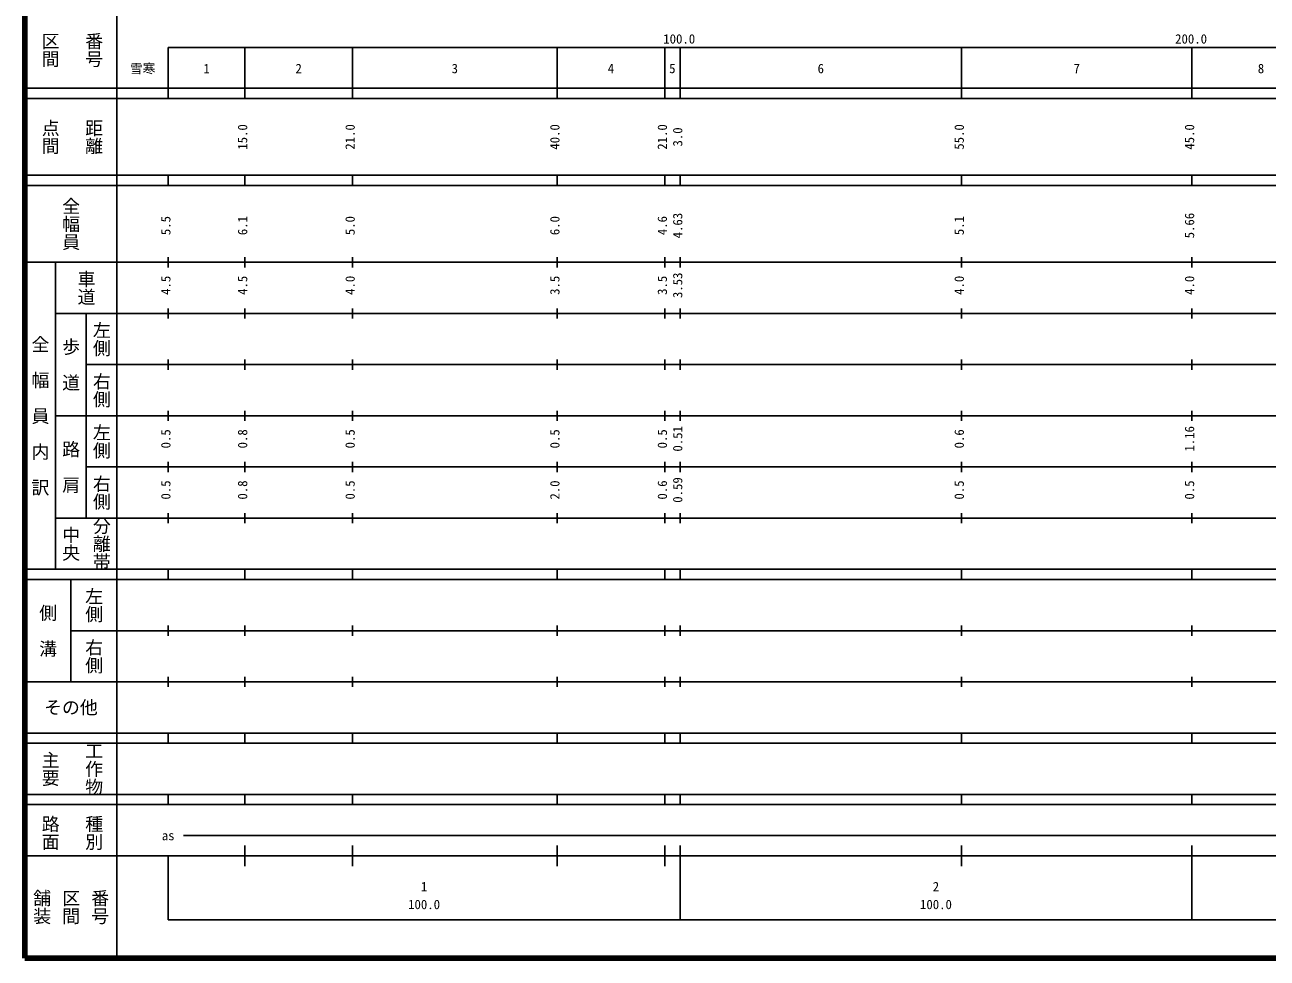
# Model space of a CAD drawing. Units: millimetres on the paper, enlarged 1000 times. Extents: x 40000 to 680000, y 20000 to 380000.
# Drawn here: x 40000 to 282705, y 20000 to 202409 of the extents above; entities that cross this region are included whole.
import ezdxf
from ezdxf.enums import TextEntityAlignment as Align

# ---------------------------------------------------------------- set-up
doc = ezdxf.new("R2010")
doc.units = ezdxf.units.MM
doc.header["$LTSCALE"] = 1000
doc.layers.add('M-TTL', color=2, linetype='Continuous', lineweight=140)
doc.layers.add('M-TTL-BAND', color=7, linetype='Continuous', lineweight=25)
doc.styles.add('@ＭＳ ゴシック', font='')
doc.styles.add('ＭＳ ゴシック', font='')
doc.styles.get('@ＭＳ ゴシック').set_extended_font_data('@MS Gothic')
doc.styles.get('ＭＳ ゴシック').set_extended_font_data('MS Gothic')

msp = doc.modelspace()

# ---------------------------------------------------------------- linework, layer by layer
at = {"layer": 'M-TTL'}
for p, q in [((40000, 380000), (40000, 20000)), ((40000, 20000), (680000, 20000))]:
    msp.add_line(p, q, dxfattribs=at)
at = {"layer": 'M-TTL-BAND'}
for p, q in [((58000, 370000), (58000, 20000)), ((68000, 198000), (579000, 198000)), ((68000, 198000), (68000, 188000)), ((83000, 188000), (83000, 198000)), ((104000, 188000), (104000, 198000)), ((144000, 188000), (144000, 198000)), ((165000, 188000), (165000, 198000)), ((168000, 188000), (168000, 198000)), ((223000, 188000), (223000, 198000)), ((268000, 188000), (268000, 198000)), ((40000, 190000), (579000, 190000)), ((40000, 188000), (579000, 188000)), ((40000, 173000), (579000, 173000)), ((68000, 171000), (68000, 173000)), ((83000, 171000), (83000, 173000)), ((104000, 171000), (104000, 173000)), ((144000, 171000), (144000, 173000)), ((165000, 171000), (165000, 173000)), ((168000, 171000), (168000, 173000)), ((223000, 171000), (223000, 173000)), ((268000, 171000), (268000, 173000)), ((40000, 171000), (579000, 171000)), ((40000, 156000), (579000, 156000)), ((46000, 96000), (46000, 156000)), ((68000, 155000), (68000, 157000)), ((83000, 155000), (83000, 157000)), ((104000, 155000), (104000, 157000)), ((144000, 155000), (144000, 157000)), ((165000, 155000), (165000, 157000)), ((168000, 155000), (168000, 157000)), ((223000, 155000), (223000, 157000)), ((268000, 155000), (268000, 157000)), ((46000, 146000), (579000, 146000)), ((52000, 146000), (52000, 106000)), ((68000, 145000), (68000, 147000)), ((83000, 145000), (83000, 147000)), ((104000, 145000), (104000, 147000)), ((144000, 145000), (144000, 147000)), ((165000, 145000), (165000, 147000)), ((168000, 145000), (168000, 147000)), ((223000, 145000), (223000, 147000)), ((268000, 145000), (268000, 147000)), ((52000, 136000), (579000, 136000)), ((68000, 135000), (68000, 137000)), ((83000, 135000), (83000, 137000)), ((104000, 135000), (104000, 137000)), ((144000, 135000), (144000, 137000)), ((165000, 135000), (165000, 137000)), ((168000, 135000), (168000, 137000)), ((223000, 135000), (223000, 137000)), ((268000, 135000), (268000, 137000)), ((68000, 125000), (68000, 127000)), ((83000, 125000), (83000, 127000)), ((104000, 125000), (104000, 127000)), ((144000, 125000), (144000, 127000)), ((165000, 125000), (165000, 127000)), ((168000, 125000), (168000, 127000)), ((223000, 125000), (223000, 127000)), ((268000, 125000), (268000, 127000)), ((46000, 126000), (579000, 126000)), ((68000, 115000), (68000, 117000)), ((83000, 115000), (83000, 117000)), ((104000, 115000), (104000, 117000)), ((144000, 115000), (144000, 117000)), ((165000, 115000), (165000, 117000)), ((168000, 115000), (168000, 117000)), ((223000, 115000), (223000, 117000)), ((268000, 115000), (268000, 117000)), ((52000, 116000), (579000, 116000)), ((68000, 105000), (68000, 107000)), ((83000, 105000), (83000, 107000)), ((104000, 105000), (104000, 107000)), ((144000, 105000), (144000, 107000)), ((165000, 105000), (165000, 107000)), ((168000, 105000), (168000, 107000)), ((223000, 105000), (223000, 107000)), ((268000, 105000), (268000, 107000)), ((46000, 106000), (579000, 106000)), ((40000, 96000), (579000, 96000)), ((68000, 94000), (68000, 96000)), ((83000, 94000), (83000, 96000)), ((104000, 94000), (104000, 96000)), ((144000, 94000), (144000, 96000)), ((165000, 94000), (165000, 96000)), ((168000, 94000), (168000, 96000)), ((223000, 94000), (223000, 96000)), ((268000, 94000), (268000, 96000)), ((40000, 94000), (579000, 94000)), ((49000, 94000), (49000, 74000)), ((68000, 83000), (68000, 85000)), ((83000, 83000), (83000, 85000)), ((104000, 83000), (104000, 85000)), ((144000, 83000), (144000, 85000)), ((165000, 83000), (165000, 85000)), ((168000, 83000), (168000, 85000)), ((223000, 83000), (223000, 85000)), ((268000, 83000), (268000, 85000)), ((49000, 84000), (579000, 84000)), ((40000, 74000), (579000, 74000)), ((68000, 73000), (68000, 75000)), ((83000, 73000), (83000, 75000)), ((104000, 73000), (104000, 75000)), ((144000, 73000), (144000, 75000)), ((165000, 73000), (165000, 75000)), ((168000, 73000), (168000, 75000)), ((223000, 73000), (223000, 75000)), ((268000, 73000), (268000, 75000)), ((40000, 64000), (579000, 64000)), ((68000, 62000), (68000, 64000)), ((83000, 62000), (83000, 64000)), ((104000, 62000), (104000, 64000)), ((144000, 62000), (144000, 64000)), ((165000, 62000), (165000, 64000)), ((168000, 62000), (168000, 64000)), ((223000, 62000), (223000, 64000)), ((268000, 62000), (268000, 64000)), ((40000, 62000), (579000, 62000)), ((40000, 52000), (579000, 52000)), ((68000, 50000), (68000, 52000)), ((83000, 50000), (83000, 52000)), ((104000, 50000), (104000, 52000)), ((144000, 50000), (144000, 52000)), ((165000, 50000), (165000, 52000)), ((168000, 50000), (168000, 52000)), ((223000, 50000), (223000, 52000)), ((268000, 50000), (268000, 52000)), ((40000, 50000), (579000, 50000)), ((71000, 44000), (525000, 44000)), ((83000, 38000), (83000, 42000)), ((104000, 38000), (104000, 42000)), ((144000, 38000), (144000, 42000)), ((165000, 38000), (165000, 42000)), ((168000, 27500), (168000, 42000)), ((223000, 38000), (223000, 42000)), ((268000, 27500), (268000, 42000)), ((40000, 40000), (579000, 40000)), ((68000, 40000), (68000, 27500)), ((68000, 27500), (579000, 27500))]:
    msp.add_line(p, q, dxfattribs=at)

# ---------------------------------------------------------------- texts
at = {"layer": 'M-TTL-BAND', "style": '@ＭＳ ゴシック'}
for s, p in [('区間', (45000, 197500)), ('番号', (53500, 197500)), ('点間', (45000, 180500)), ('距離', (53500, 180500)), ('全幅員', (49000, 163500)), ('車道', (52000, 151000)), ('左側', (55000, 141000)), ('全\u3000幅\u3000員\u3000内\u3000訳', (43000, 126000)), ('歩\u3000道', (49000, 136000)), ('右側', (55000, 131000)), ('左側', (55000, 121000)), ('路\u3000肩', (49000, 116000)), ('右側', (55000, 111000)), ('分離帯', (55000, 101000)), ('中央', (49000, 101000)), ('左側', (53500, 89000)), ('側\u3000溝', (44500, 84000)), ('右側', (53500, 79000)), ('工作物', (53500, 57000)), ('主要', (45000, 57000)), ('路面', (45000, 44500)), ('種別', (53500, 44500)), ('舗装', (43333, 30000)), ('区間', (49000, 30000)), ('番号', (54667, 30000))]:
    msp.add_text(s, height=2566, rotation=270, dxfattribs=at).set_placement(p, align=Align.MIDDLE_CENTER)
at = {"layer": 'M-TTL-BAND', "style": 'ＭＳ ゴシック'}
for s, p in [('100.0', (167844, 198195)), ('200.0', (267844, 198195)), ('雪寒', (63017, 192405)), ('1', (75500, 192405)), ('2', (93500, 192405)), ('3', (124000, 192405)), ('4', (154500, 192405)), ('5', (166500, 192405)), ('6', (195500, 192405)), ('7', (245500, 192405)), ('8', (281500, 192405)), ('as', (68000, 42500)), ('1', (118000, 32523)), ('2', (218000, 32523)), ('100.0', (118000, 29033)), ('100.0', (218000, 29033))]:
    msp.add_text(s, height=1833, dxfattribs=at).set_placement(p, align=Align.BOTTOM_CENTER)
for s, p in [('15.0', (84000, 180500)), ('21.0', (105000, 180500)), ('40.0', (145000, 180500)), ('21.0', (166000, 180500)), ('3.0', (169000, 180500)), ('55.0', (224000, 180500)), ('45.0', (269000, 180500)), ('4.63', (169000, 163174)), ('5.66', (269000, 163174)), ('5.5', (69000, 163174)), ('6.1', (84000, 163174)), ('5.0', (105000, 163174)), ('6.0', (145000, 163174)), ('4.6', (166000, 163174)), ('5.1', (224000, 163174)), ('4.5', (69000, 151500)), ('4.5', (84000, 151500)), ('4.0', (105000, 151500)), ('3.5', (145000, 151500)), ('3.5', (166000, 151500)), ('3.53', (169000, 151500)), ('4.0', (224000, 151500)), ('4.0', (269000, 151500)), ('0.51', (169000, 121500)), ('1.16', (269000, 121500)), ('0.5', (69000, 121500)), ('0.8', (84000, 121500)), ('0.5', (105000, 121500)), ('0.5', (145000, 121500)), ('0.5', (166000, 121500)), ('0.6', (224000, 121500)), ('0.5', (69000, 111500)), ('0.8', (84000, 111500)), ('0.5', (105000, 111500)), ('2.0', (145000, 111500)), ('0.6', (166000, 111500)), ('0.59', (169000, 111500)), ('0.5', (224000, 111500)), ('0.5', (269000, 111500))]:
    msp.add_text(s, height=1833, rotation=90, dxfattribs=at).set_placement(p, align=Align.BOTTOM_CENTER)
msp.add_text('その他', height=2566, dxfattribs=at).set_placement((49000, 69000), align=Align.MIDDLE_CENTER)

doc.saveas('drawing.dxf')
